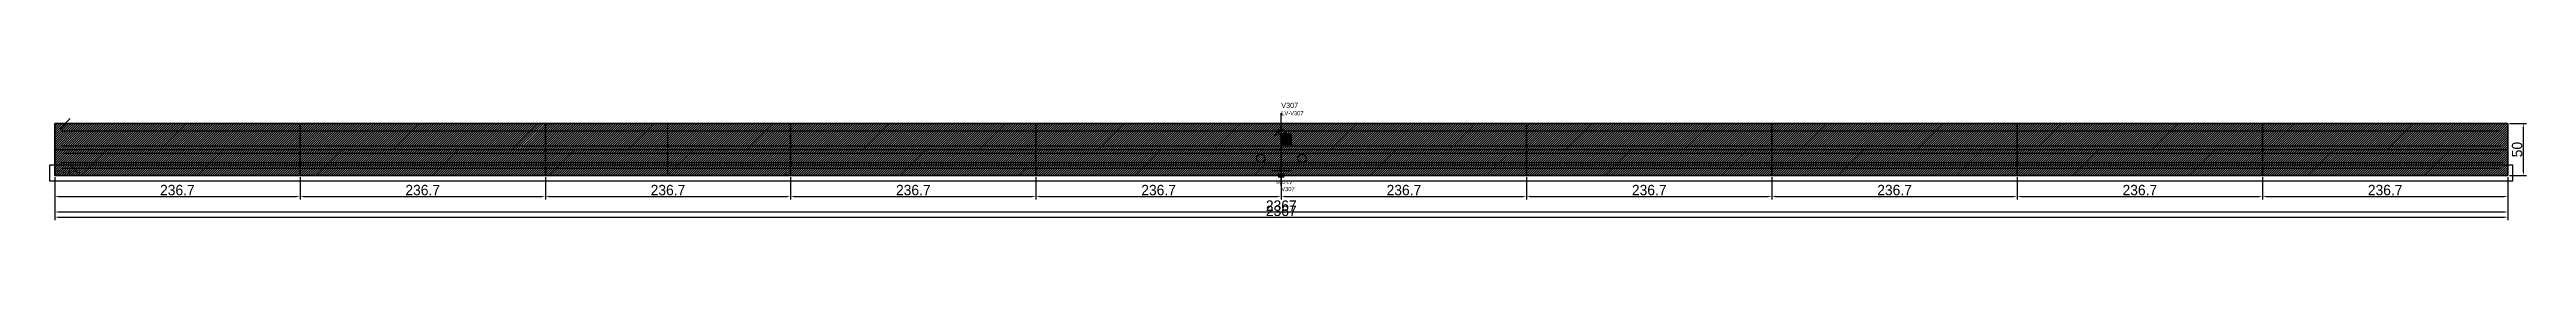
# Model space of a CAD drawing. Header units: metres. Extents: x 12791 to 15181, y 13116 to 13229.
import ezdxf

# ---------------------------------------------------------------- set-up
doc = ezdxf.new("R2010")
doc.units = ezdxf.units.M
for name, color, linetype in [('BARRA DE ANCORAGEM', 251, 'CONTINUOUS'), ('barrote', 251, 'CONTINUOUS'), ('CONCRETO', 251, 'CONTINUOUS'), ('COTA', 241, 'CONTINUOUS'), ('cotas', 241, 'CONTINUOUS'), ('Demarcação 1', 251, 'CONTINUOUS'), ('Demarcação 2', 254, 'CONTINUOUS'), ('Hachura', 251, 'CONTINUOUS'), ('HACHURA MADEIRAS', 1, 'CONTINUOUS'), ('Laje_Perimetro', 7, 'CONTINUOUS'), ('material do compensado', 7, 'CONTINUOUS'), ('NOMENCLATURA', 7, 'CONTINUOUS'), ('Painéis', 200, 'CONTINUOUS'), ('PONTALETE', 7, 'CONTINUOUS'), ('presilha', 1, 'CONTINUOUS'), ('Reaproveitamento', 251, 'CONTINUOUS'), ('SARR_3.5x7', 81, 'CONTINUOUS'), ('SCO-___-LAJ', 2, 'CONTINUOUS'), ('TENSOR', 3, 'CONTINUOUS'), ('texto', 7, 'CONTINUOUS'), ('Texto Qtd Sarr', 242, 'CONTINUOUS')]:
    doc.layers.add(name, color=color, linetype=linetype)
doc.styles.add('STR_STANDARD', font='arial.ttf')
doc.dimstyles.new('EZ DXF', dxfattribs={"dimtxt": 10, "dimasz": 3.5, "dimexe": 3, "dimexo": 1.5, "dimgap": 1, "dimtad": 1, "dimdec": 1, "dimdsep": 46, "dimcen": 2.5, "dimazin": 3, "dimtfac": 1, "dimtmove": 0, "dimatfit": 3})

msp = doc.modelspace()

# ---------------------------------------------------------------- hatches: boundary and pattern name
at = {"layer": 'Hachura'}
h = msp.add_hatch(color=3, dxfattribs=at)
h.dxf.hatch_style = 1
h.paths.add_polyline_path([(12795.5914, 13158.9905), (13032.2914, 13158.9905), (13032.2914, 13208.9905), (12795.5914, 13208.9905)])
h = msp.add_hatch(dxfattribs=at)
h.set_pattern_fill('ANSI31', scale=0.5)
h.paths.add_polyline_path([(12795.5914, 13158.9905), (13032.2914, 13158.9905), (13032.2914, 13208.9905), (12795.5914, 13208.9905)])
h = msp.add_hatch(color=3, dxfattribs=at)
h.dxf.hatch_style = 1
h.paths.add_polyline_path([(12795.5914, 13158.9905), (13032.2914, 13158.9905), (13032.2914, 13208.9905), (12795.5914, 13208.9905)])
h = msp.add_hatch(dxfattribs=at)
h.set_pattern_fill('ANSI31', scale=0.5)
h.paths.add_polyline_path([(12795.5914, 13158.9905), (13032.2914, 13158.9905), (13032.2914, 13208.9905), (12795.5914, 13208.9905)])
h = msp.add_hatch(color=3, dxfattribs=at)
h.dxf.hatch_style = 1
h.paths.add_polyline_path([(13032.2914, 13158.9905), (13268.9914, 13158.9905), (13268.9914, 13208.9905), (13032.2914, 13208.9905)])
h = msp.add_hatch(dxfattribs=at)
h.set_pattern_fill('ANSI31', scale=0.5)
h.paths.add_polyline_path([(13032.2914, 13158.9905), (13268.9914, 13158.9905), (13268.9914, 13208.9905), (13032.2914, 13208.9905)])
h = msp.add_hatch(color=3, dxfattribs=at)
h.dxf.hatch_style = 1
h.paths.add_polyline_path([(13032.2914, 13158.9905), (13268.9914, 13158.9905), (13268.9914, 13208.9905), (13032.2914, 13208.9905)])
h = msp.add_hatch(dxfattribs=at)
h.set_pattern_fill('ANSI31', scale=0.5)
h.paths.add_polyline_path([(13032.2914, 13158.9905), (13268.9914, 13158.9905), (13268.9914, 13208.9905), (13032.2914, 13208.9905)])
h = msp.add_hatch(color=3, dxfattribs=at)
h.dxf.hatch_style = 1
h.paths.add_polyline_path([(13268.9914, 13158.9905), (13505.6914, 13158.9905), (13505.6914, 13208.9905), (13268.9914, 13208.9905)])
h = msp.add_hatch(dxfattribs=at)
h.set_pattern_fill('ANSI31', scale=0.5)
h.paths.add_polyline_path([(13268.9914, 13158.9905), (13505.6914, 13158.9905), (13505.6914, 13208.9905), (13268.9914, 13208.9905)])
h = msp.add_hatch(color=3, dxfattribs=at)
h.dxf.hatch_style = 1
h.paths.add_polyline_path([(13268.9914, 13158.9905), (13505.6914, 13158.9905), (13505.6914, 13208.9905), (13268.9914, 13208.9905)])
h = msp.add_hatch(dxfattribs=at)
h.set_pattern_fill('ANSI31', scale=0.5)
h.paths.add_polyline_path([(13268.9914, 13158.9905), (13505.6914, 13158.9905), (13505.6914, 13208.9905), (13268.9914, 13208.9905)])
h = msp.add_hatch(color=3, dxfattribs=at)
h.dxf.hatch_style = 1
h.paths.add_polyline_path([(13505.6914, 13158.9905), (13742.3914, 13158.9905), (13742.3914, 13208.9905), (13505.6914, 13208.9905)])
h = msp.add_hatch(dxfattribs=at)
h.set_pattern_fill('ANSI31', scale=0.5)
h.paths.add_polyline_path([(13505.6914, 13158.9905), (13742.3914, 13158.9905), (13742.3914, 13208.9905), (13505.6914, 13208.9905)])
h = msp.add_hatch(color=3, dxfattribs=at)
h.dxf.hatch_style = 1
h.paths.add_polyline_path([(13505.6914, 13158.9905), (13742.3914, 13158.9905), (13742.3914, 13208.9905), (13505.6914, 13208.9905)])
h = msp.add_hatch(dxfattribs=at)
h.set_pattern_fill('ANSI31', scale=0.5)
h.paths.add_polyline_path([(13505.6914, 13158.9905), (13742.3914, 13158.9905), (13742.3914, 13208.9905), (13505.6914, 13208.9905)])
h = msp.add_hatch(color=3, dxfattribs=at)
h.dxf.hatch_style = 1
h.paths.add_polyline_path([(13742.3914, 13158.9905), (13979.0914, 13158.9905), (13979.0914, 13208.9905), (13742.3914, 13208.9905)])
h = msp.add_hatch(dxfattribs=at)
h.set_pattern_fill('ANSI31', scale=0.5)
h.paths.add_polyline_path([(13742.3914, 13158.9905), (13979.0914, 13158.9905), (13979.0914, 13208.9905), (13742.3914, 13208.9905)])
h = msp.add_hatch(color=3, dxfattribs=at)
h.dxf.hatch_style = 1
h.paths.add_polyline_path([(13742.3914, 13158.9905), (13979.0914, 13158.9905), (13979.0914, 13208.9905), (13742.3914, 13208.9905)])
h = msp.add_hatch(dxfattribs=at)
h.set_pattern_fill('ANSI31', scale=0.5)
h.paths.add_polyline_path([(13742.3914, 13158.9905), (13979.0914, 13158.9905), (13979.0914, 13208.9905), (13742.3914, 13208.9905)])
h = msp.add_hatch(color=3, dxfattribs=at)
h.dxf.hatch_style = 1
h.paths.add_polyline_path([(13979.0914, 13158.9905), (14215.7914, 13158.9905), (14215.7914, 13208.9905), (13979.0914, 13208.9905)])
h = msp.add_hatch(dxfattribs=at)
h.set_pattern_fill('ANSI31', scale=0.5)
h.paths.add_polyline_path([(13979.0914, 13158.9905), (14215.7914, 13158.9905), (14215.7914, 13208.9905), (13979.0914, 13208.9905)])
h = msp.add_hatch(color=3, dxfattribs=at)
h.dxf.hatch_style = 1
h.paths.add_polyline_path([(13979.0914, 13158.9905), (14215.7914, 13158.9905), (14215.7914, 13208.9905), (13979.0914, 13208.9905)])
h = msp.add_hatch(dxfattribs=at)
h.set_pattern_fill('ANSI31', scale=0.5)
h.paths.add_polyline_path([(13979.0914, 13158.9905), (14215.7914, 13158.9905), (14215.7914, 13208.9905), (13979.0914, 13208.9905)])
h = msp.add_hatch(color=3, dxfattribs=at)
h.dxf.hatch_style = 1
h.paths.add_polyline_path([(14215.7914, 13158.9905), (14452.4914, 13158.9905), (14452.4914, 13208.9905), (14215.7914, 13208.9905)])
h = msp.add_hatch(dxfattribs=at)
h.set_pattern_fill('ANSI31', scale=0.5)
h.paths.add_polyline_path([(14215.7914, 13158.9905), (14452.4914, 13158.9905), (14452.4914, 13208.9905), (14215.7914, 13208.9905)])
h = msp.add_hatch(color=3, dxfattribs=at)
h.dxf.hatch_style = 1
h.paths.add_polyline_path([(14215.7914, 13158.9905), (14452.4914, 13158.9905), (14452.4914, 13208.9905), (14215.7914, 13208.9905)])
h = msp.add_hatch(dxfattribs=at)
h.set_pattern_fill('ANSI31', scale=0.5)
h.paths.add_polyline_path([(14215.7914, 13158.9905), (14452.4914, 13158.9905), (14452.4914, 13208.9905), (14215.7914, 13208.9905)])
h = msp.add_hatch(color=3, dxfattribs=at)
h.dxf.hatch_style = 1
h.paths.add_polyline_path([(14452.4914, 13158.9905), (14689.1914, 13158.9905), (14689.1914, 13208.9905), (14452.4914, 13208.9905)])
h = msp.add_hatch(dxfattribs=at)
h.set_pattern_fill('ANSI31', scale=0.5)
h.paths.add_polyline_path([(14452.4914, 13158.9905), (14689.1914, 13158.9905), (14689.1914, 13208.9905), (14452.4914, 13208.9905)])
h = msp.add_hatch(color=3, dxfattribs=at)
h.dxf.hatch_style = 1
h.paths.add_polyline_path([(14452.4914, 13158.9905), (14689.1914, 13158.9905), (14689.1914, 13208.9905), (14452.4914, 13208.9905)])
h = msp.add_hatch(dxfattribs=at)
h.set_pattern_fill('ANSI31', scale=0.5)
h.paths.add_polyline_path([(14452.4914, 13158.9905), (14689.1914, 13158.9905), (14689.1914, 13208.9905), (14452.4914, 13208.9905)])
h = msp.add_hatch(color=3, dxfattribs=at)
h.dxf.hatch_style = 1
h.paths.add_polyline_path([(14689.1914, 13158.9905), (14925.8914, 13158.9905), (14925.8914, 13208.9905), (14689.1914, 13208.9905)])
h = msp.add_hatch(dxfattribs=at)
h.set_pattern_fill('ANSI31', scale=0.5)
h.paths.add_polyline_path([(14689.1914, 13158.9905), (14925.8914, 13158.9905), (14925.8914, 13208.9905), (14689.1914, 13208.9905)])
h = msp.add_hatch(color=3, dxfattribs=at)
h.dxf.hatch_style = 1
h.paths.add_polyline_path([(14689.1914, 13158.9905), (14925.8914, 13158.9905), (14925.8914, 13208.9905), (14689.1914, 13208.9905)])
h = msp.add_hatch(dxfattribs=at)
h.set_pattern_fill('ANSI31', scale=0.5)
h.paths.add_polyline_path([(14689.1914, 13158.9905), (14925.8914, 13158.9905), (14925.8914, 13208.9905), (14689.1914, 13208.9905)])
h = msp.add_hatch(color=3, dxfattribs=at)
h.dxf.hatch_style = 1
h.paths.add_polyline_path([(14925.8914, 13158.9905), (15162.5914, 13158.9905), (15162.5914, 13208.9905), (14925.8914, 13208.9905)])
h = msp.add_hatch(dxfattribs=at)
h.set_pattern_fill('ANSI31', scale=0.5)
h.paths.add_polyline_path([(14925.8914, 13158.9905), (15162.5914, 13158.9905), (15162.5914, 13208.9905), (14925.8914, 13208.9905)])
h = msp.add_hatch(color=3, dxfattribs=at)
h.dxf.hatch_style = 1
h.paths.add_polyline_path([(14925.8914, 13158.9905), (15162.5914, 13158.9905), (15162.5914, 13208.9905), (14925.8914, 13208.9905)])
h = msp.add_hatch(dxfattribs=at)
h.set_pattern_fill('ANSI31', scale=0.5)
h.paths.add_polyline_path([(14925.8914, 13158.9905), (15162.5914, 13158.9905), (15162.5914, 13208.9905), (14925.8914, 13208.9905)])
at = {"layer": 'HACHURA MADEIRAS'}
h = msp.add_hatch(dxfattribs=at)
h.set_pattern_fill('ANSI31', scale=2)
h.paths.add_polyline_path([(12797.5914, 13160.9905), (12807.5914, 13160.9905), (12807.5914, 13170.9905), (12797.5914, 13170.9905)])
h = msp.add_hatch(dxfattribs=at)
h.set_pattern_fill('ANSI31', scale=2)
h.paths.add_polyline_path([(12797.5914, 13160.9905), (12807.5914, 13160.9905), (12807.5914, 13170.9905), (12797.5914, 13170.9905)])
at = {"layer": 'material do compensado'}
h = msp.add_hatch(dxfattribs=at)
h.set_pattern_fill('ANSI37', scale=2)
h.paths.add_polyline_path([(12808.5914, 13160.9905), (12817.5914, 13160.9905), (12817.5914, 13168.9905), (12808.5914, 13168.9905)])
h = msp.add_hatch(dxfattribs=at)
h.set_pattern_fill('ANSI37', scale=2)
h.paths.add_polyline_path([(12808.5914, 13160.9905), (12817.5914, 13160.9905), (12817.5914, 13168.9905), (12808.5914, 13168.9905)])
at = {"layer": 'Reaproveitamento'}
h = msp.add_hatch(dxfattribs=at)
h.set_pattern_fill('SOLID')
h.paths.add_polyline_path([(13979.0914, 13188.9905), (13989.0914, 13188.9905), (13989.0914, 13198.9905), (13979.0914, 13198.9905)])
h = msp.add_hatch(dxfattribs=at)
h.set_pattern_fill('SOLID')
h.paths.add_polyline_path([(13979.0914, 13188.9905), (13989.0914, 13188.9905), (13989.0914, 13198.9905), (13979.0914, 13198.9905)])

# ---------------------------------------------------------------- linework, layer by layer
at = {"layer": 'BARRA DE ANCORAGEM'}
msp.add_line((12800.5914, 13203.9905), (12810.5914, 13213.9905), dxfattribs=at)
msp.add_line((12800.5914, 13203.9905), (12810.5914, 13213.9905), dxfattribs=at)
at = {"layer": 'barrote'}
msp.add_line((12800.5914, 13171.4905), (15157.5914, 13171.4905), dxfattribs=at)
msp.add_line((12800.5914, 13171.4905), (15157.5914, 13171.4905), dxfattribs=at)
at = {"layer": 'CONCRETO'}
msp.add_solid([(13976.0914, 13160.9905), (13982.0914, 13160.9905), (13976.0914, 13156.9905), (13982.0914, 13156.9905)], dxfattribs=at)
msp.add_solid([(13976.0914, 13160.9905), (13982.0914, 13160.9905), (13976.0914, 13156.9905), (13982.0914, 13156.9905)], dxfattribs=at)
at = {"layer": 'Demarcação 1'}
msp.add_line((12795.5914, 13183.9905), (15162.5914, 13183.9905), dxfattribs=at)
msp.add_line((12795.5914, 13183.9905), (15162.5914, 13183.9905), dxfattribs=at)
at = {"layer": 'Demarcação 2'}
msp.add_line((13387.3414, 13158.9905), (13387.3414, 13208.9905), dxfattribs=at)
msp.add_line((13387.3414, 13158.9905), (13387.3414, 13208.9905), dxfattribs=at)
at = {"layer": 'Laje_Perimetro'}
msp.add_lwpolyline([(12790.5914, 13153.9905), (15167.5914, 13153.9905), (15167.5914, 13168.9905), (12790.5914, 13168.9905)], close=True, dxfattribs=at)
msp.add_lwpolyline([(12790.5914, 13153.9905), (15167.5914, 13153.9905), (15167.5914, 13168.9905), (12790.5914, 13168.9905)], close=True, dxfattribs=at)
at = {"layer": 'Painéis'}
for points in [[(12795.5914, 13158.9905), (12795.5914, 13208.9905)], [(12795.5914, 13158.9905), (13032.2914, 13158.9905), (13032.2914, 13208.9905), (12795.5914, 13208.9905)], [(12795.5914, 13208.9905), (15162.5914, 13208.9905)], [(12795.5914, 13158.9905), (12795.5914, 13208.9905)], [(12795.5914, 13158.9905), (13032.2914, 13158.9905), (13032.2914, 13208.9905), (12795.5914, 13208.9905)], [(12795.5914, 13208.9905), (15162.5914, 13208.9905)], [(13032.2914, 13158.9905), (13032.2914, 13208.9905)], [(13032.2914, 13158.9905), (13268.9914, 13158.9905), (13268.9914, 13208.9905), (13032.2914, 13208.9905)], [(13032.2914, 13158.9905), (13032.2914, 13208.9905)], [(13032.2914, 13158.9905), (13268.9914, 13158.9905), (13268.9914, 13208.9905), (13032.2914, 13208.9905)], [(13268.9914, 13158.9905), (13268.9914, 13208.9905)], [(13268.9914, 13158.9905), (13505.6914, 13158.9905), (13505.6914, 13208.9905), (13268.9914, 13208.9905)], [(13268.9914, 13158.9905), (13268.9914, 13208.9905)], [(13268.9914, 13158.9905), (13505.6914, 13158.9905), (13505.6914, 13208.9905), (13268.9914, 13208.9905)], [(13505.6914, 13158.9905), (13505.6914, 13208.9905)], [(13505.6914, 13158.9905), (13742.3914, 13158.9905), (13742.3914, 13208.9905), (13505.6914, 13208.9905)], [(13505.6914, 13158.9905), (13505.6914, 13208.9905)], [(13505.6914, 13158.9905), (13742.3914, 13158.9905), (13742.3914, 13208.9905), (13505.6914, 13208.9905)], [(13742.3914, 13158.9905), (13742.3914, 13208.9905)], [(13742.3914, 13158.9905), (13979.0914, 13158.9905), (13979.0914, 13208.9905), (13742.3914, 13208.9905)], [(13742.3914, 13158.9905), (13742.3914, 13208.9905)], [(13742.3914, 13158.9905), (13979.0914, 13158.9905), (13979.0914, 13208.9905), (13742.3914, 13208.9905)], [(13979.0914, 13158.9905), (13979.0914, 13208.9905)], [(13979.0914, 13158.9905), (14215.7914, 13158.9905), (14215.7914, 13208.9905), (13979.0914, 13208.9905)], [(13979.0914, 13158.9905), (13979.0914, 13208.9905)], [(13979.0914, 13158.9905), (14215.7914, 13158.9905), (14215.7914, 13208.9905), (13979.0914, 13208.9905)], [(14215.7914, 13158.9905), (14215.7914, 13208.9905)], [(14215.7914, 13158.9905), (14452.4914, 13158.9905), (14452.4914, 13208.9905), (14215.7914, 13208.9905)], [(14215.7914, 13158.9905), (14215.7914, 13208.9905)], [(14215.7914, 13158.9905), (14452.4914, 13158.9905), (14452.4914, 13208.9905), (14215.7914, 13208.9905)], [(14452.4914, 13158.9905), (14452.4914, 13208.9905)], [(14452.4914, 13158.9905), (14689.1914, 13158.9905), (14689.1914, 13208.9905), (14452.4914, 13208.9905)], [(14452.4914, 13158.9905), (14452.4914, 13208.9905)], [(14452.4914, 13158.9905), (14689.1914, 13158.9905), (14689.1914, 13208.9905), (14452.4914, 13208.9905)], [(14689.1914, 13158.9905), (14689.1914, 13208.9905)], [(14689.1914, 13158.9905), (14925.8914, 13158.9905), (14925.8914, 13208.9905), (14689.1914, 13208.9905)], [(14689.1914, 13158.9905), (14689.1914, 13208.9905)], [(14689.1914, 13158.9905), (14925.8914, 13158.9905), (14925.8914, 13208.9905), (14689.1914, 13208.9905)], [(14925.8914, 13158.9905), (14925.8914, 13208.9905)], [(14925.8914, 13158.9905), (15162.5914, 13158.9905), (15162.5914, 13208.9905), (14925.8914, 13208.9905)], [(14925.8914, 13158.9905), (14925.8914, 13208.9905)], [(14925.8914, 13158.9905), (15162.5914, 13158.9905), (15162.5914, 13208.9905), (14925.8914, 13208.9905)], [(15162.5914, 13158.9905), (15162.5914, 13208.9905)], [(15162.5914, 13158.9905), (15162.5914, 13208.9905)], [(12795.5914, 13158.9905), (15162.5914, 13158.9905)], [(12795.5914, 13158.9905), (15162.5914, 13158.9905)]]:
    msp.add_lwpolyline(points, close=True, dxfattribs=at)
msp.add_arc((13979.0914, 13196.4905), 6, 0, 180, dxfattribs=at)
msp.add_arc((13979.0914, 13196.4905), 6, 0, 180, dxfattribs=at)
at = {"layer": 'PONTALETE'}
msp.add_line((13979.0914, 13148.9905), (13979.0914, 13218.9905), dxfattribs=at)
msp.add_line((13979.0914, 13148.9905), (13979.0914, 13218.9905), dxfattribs=at)
at = {"layer": 'presilha'}
for centre, radius in [((13979.0914, 13200.9905), 3), ((13979.0914, 13200.9905), 3), ((13959.0914, 13175.6572), 4), ((13959.0914, 13175.6572), 4), ((13999.0914, 13175.6572), 4), ((13999.0914, 13175.6572), 4)]:
    msp.add_circle(centre, radius, dxfattribs=at)
at = {"layer": 'SARR_3.5x7'}
for p, q in [((12802.5914, 13201.9905), (13032.2914, 13201.9905)), ((12802.5914, 13201.9905), (13032.2914, 13201.9905)), ((13032.2914, 13201.9905), (13268.9914, 13201.9905)), ((13032.2914, 13201.9905), (13268.9914, 13201.9905)), ((13268.9914, 13201.9905), (13505.6914, 13201.9905)), ((13268.9914, 13201.9905), (13505.6914, 13201.9905)), ((13505.6914, 13201.9905), (13742.3914, 13201.9905)), ((13505.6914, 13201.9905), (13742.3914, 13201.9905)), ((13742.3914, 13201.9905), (13979.0914, 13201.9905)), ((13742.3914, 13201.9905), (13979.0914, 13201.9905)), ((13979.0914, 13201.9905), (14215.7914, 13201.9905)), ((13979.0914, 13201.9905), (14215.7914, 13201.9905)), ((14215.7914, 13201.9905), (14452.4914, 13201.9905)), ((14215.7914, 13201.9905), (14452.4914, 13201.9905)), ((14452.4914, 13201.9905), (14689.1914, 13201.9905)), ((14452.4914, 13201.9905), (14689.1914, 13201.9905)), ((14689.1914, 13201.9905), (14925.8914, 13201.9905)), ((14689.1914, 13201.9905), (14925.8914, 13201.9905)), ((14925.8914, 13201.9905), (15155.5914, 13201.9905)), ((14925.8914, 13201.9905), (15155.5914, 13201.9905)), ((12802.5914, 13187.4905), (13032.2914, 13187.4905)), ((12802.5914, 13187.4905), (13032.2914, 13187.4905)), ((12802.5914, 13180.4905), (13032.2914, 13180.4905)), ((12802.5914, 13180.4905), (13032.2914, 13180.4905)), ((13032.2914, 13187.4905), (13268.9914, 13187.4905)), ((13032.2914, 13187.4905), (13268.9914, 13187.4905)), ((13032.2914, 13180.4905), (13268.9914, 13180.4905)), ((13032.2914, 13180.4905), (13268.9914, 13180.4905)), ((13268.9914, 13187.4905), (13505.6914, 13187.4905)), ((13268.9914, 13187.4905), (13505.6914, 13187.4905)), ((13268.9914, 13180.4905), (13505.6914, 13180.4905)), ((13268.9914, 13180.4905), (13505.6914, 13180.4905)), ((13505.6914, 13187.4905), (13742.3914, 13187.4905)), ((13505.6914, 13187.4905), (13742.3914, 13187.4905)), ((13505.6914, 13180.4905), (13742.3914, 13180.4905)), ((13505.6914, 13180.4905), (13742.3914, 13180.4905)), ((13742.3914, 13187.4905), (13979.0914, 13187.4905)), ((13742.3914, 13187.4905), (13979.0914, 13187.4905)), ((13742.3914, 13180.4905), (13979.0914, 13180.4905)), ((13742.3914, 13180.4905), (13979.0914, 13180.4905)), ((13979.0914, 13187.4905), (14215.7914, 13187.4905)), ((13979.0914, 13187.4905), (14215.7914, 13187.4905)), ((13979.0914, 13180.4905), (14215.7914, 13180.4905)), ((13979.0914, 13180.4905), (14215.7914, 13180.4905)), ((14215.7914, 13187.4905), (14452.4914, 13187.4905)), ((14215.7914, 13187.4905), (14452.4914, 13187.4905)), ((14215.7914, 13180.4905), (14452.4914, 13180.4905)), ((14215.7914, 13180.4905), (14452.4914, 13180.4905)), ((14452.4914, 13187.4905), (14689.1914, 13187.4905)), ((14452.4914, 13187.4905), (14689.1914, 13187.4905)), ((14452.4914, 13180.4905), (14689.1914, 13180.4905)), ((14452.4914, 13180.4905), (14689.1914, 13180.4905)), ((14689.1914, 13187.4905), (14925.8914, 13187.4905)), ((14689.1914, 13187.4905), (14925.8914, 13187.4905)), ((14689.1914, 13180.4905), (14925.8914, 13180.4905)), ((14689.1914, 13180.4905), (14925.8914, 13180.4905)), ((14925.8914, 13187.4905), (15155.5914, 13187.4905)), ((14925.8914, 13187.4905), (15155.5914, 13187.4905)), ((14925.8914, 13180.4905), (15155.5914, 13180.4905)), ((14925.8914, 13180.4905), (15155.5914, 13180.4905)), ((12802.5914, 13165.9905), (13032.2914, 13165.9905)), ((12802.5914, 13165.9905), (13032.2914, 13165.9905)), ((13032.2914, 13165.9905), (13268.9914, 13165.9905)), ((13032.2914, 13165.9905), (13268.9914, 13165.9905)), ((13268.9914, 13165.9905), (13505.6914, 13165.9905)), ((13268.9914, 13165.9905), (13505.6914, 13165.9905)), ((13505.6914, 13165.9905), (13742.3914, 13165.9905)), ((13505.6914, 13165.9905), (13742.3914, 13165.9905)), ((13742.3914, 13165.9905), (13979.0914, 13165.9905)), ((13742.3914, 13165.9905), (13979.0914, 13165.9905)), ((13979.0914, 13165.9905), (14215.7914, 13165.9905)), ((13979.0914, 13165.9905), (14215.7914, 13165.9905)), ((14215.7914, 13165.9905), (14452.4914, 13165.9905)), ((14215.7914, 13165.9905), (14452.4914, 13165.9905)), ((14452.4914, 13165.9905), (14689.1914, 13165.9905)), ((14452.4914, 13165.9905), (14689.1914, 13165.9905)), ((14689.1914, 13165.9905), (14925.8914, 13165.9905)), ((14689.1914, 13165.9905), (14925.8914, 13165.9905)), ((14925.8914, 13165.9905), (15155.5914, 13165.9905)), ((14925.8914, 13165.9905), (15155.5914, 13165.9905))]:
    msp.add_line(p, q, dxfattribs=at)
at = {"layer": 'TENSOR'}
msp.add_line((13969.0914, 13163.9905), (13989.0914, 13163.9905), dxfattribs=at)
msp.add_line((13969.0914, 13163.9905), (13989.0914, 13163.9905), dxfattribs=at)

# ---------------------------------------------------------------- texts
at = {"layer": 'NOMENCLATURA', "style": 'STR_STANDARD'}
msp.add_text('V307', height=5, dxfattribs=at).set_placement((13979.0914, 13223.9905))
msp.add_text('V307', height=5, dxfattribs=at).set_placement((13979.0914, 13223.9905))
at = {"layer": 'NOMENCLATURA', "insert": (13979.0914, 13220.9905), "char_height": 4, "attachment_point": 1}
msp.add_mtext('LV-V307', dxfattribs=at)
msp.add_mtext('LV-V307', dxfattribs=at)
at = {"layer": 'SCO-___-LAJ'}
msp.add_text('SCO-LV', height=3, dxfattribs=at).set_placement((13974.0914, 13150.9905))
msp.add_text('SCO-LV', height=3, dxfattribs=at).set_placement((13974.0914, 13150.9905))
at = {"layer": 'texto'}
msp.add_text('V307', height=4, dxfattribs=at).set_placement((13979.0914, 13143.9905))
msp.add_text('V307', height=4, dxfattribs=at).set_placement((13979.0914, 13143.9905))
at = {"layer": 'Texto Qtd Sarr'}
msp.add_text('QTD: AUTO', height=3, dxfattribs=at).set_placement((12797.5914, 13160.9905))
msp.add_text('QTD: AUTO', height=3, dxfattribs=at).set_placement((12797.5914, 13160.9905))

# ---------------------------------------------------------------- dimensions: what is measured, and where the dimension line sits
at = {"layer": 'COTA', "color": 1}
msp.add_linear_dim(base=(15177.5914, 13158.9905), p1=(15162.5914, 13158.9905), p2=(15162.5914, 13208.9905), angle=90, dimstyle='EZ DXF', dxfattribs=at).render()
msp.add_linear_dim(base=(15177.5914, 13158.9905), p1=(15162.5914, 13158.9905), p2=(15162.5914, 13208.9905), angle=90, dimstyle='EZ DXF', dxfattribs=at).render()
for base, p1, p2 in [((12795.5914, 13138.9905), (12795.5914, 13158.9905), (13032.2914, 13158.9905)), ((12795.5914, 13118.9905), (12795.5914, 13158.9905), (15162.5914, 13158.9905)), ((12795.5914, 13138.9905), (12795.5914, 13158.9905), (13032.2914, 13158.9905)), ((12795.5914, 13118.9905), (12795.5914, 13158.9905), (15162.5914, 13158.9905)), ((13032.2914, 13138.9905), (13032.2914, 13158.9905), (13268.9914, 13158.9905)), ((13032.2914, 13138.9905), (13032.2914, 13158.9905), (13268.9914, 13158.9905)), ((13268.9914, 13138.9905), (13268.9914, 13158.9905), (13505.6914, 13158.9905)), ((13268.9914, 13138.9905), (13268.9914, 13158.9905), (13505.6914, 13158.9905)), ((13505.6914, 13138.9905), (13505.6914, 13158.9905), (13742.3914, 13158.9905)), ((13505.6914, 13138.9905), (13505.6914, 13158.9905), (13742.3914, 13158.9905)), ((13742.3914, 13138.9905), (13742.3914, 13158.9905), (13979.0914, 13158.9905)), ((13742.3914, 13138.9905), (13742.3914, 13158.9905), (13979.0914, 13158.9905)), ((13979.0914, 13138.9905), (13979.0914, 13158.9905), (14215.7914, 13158.9905)), ((13979.0914, 13138.9905), (13979.0914, 13158.9905), (14215.7914, 13158.9905)), ((14215.7914, 13138.9905), (14215.7914, 13158.9905), (14452.4914, 13158.9905)), ((14215.7914, 13138.9905), (14215.7914, 13158.9905), (14452.4914, 13158.9905)), ((14452.4914, 13138.9905), (14452.4914, 13158.9905), (14689.1914, 13158.9905)), ((14452.4914, 13138.9905), (14452.4914, 13158.9905), (14689.1914, 13158.9905)), ((14689.1914, 13138.9905), (14689.1914, 13158.9905), (14925.8914, 13158.9905)), ((14689.1914, 13138.9905), (14689.1914, 13158.9905), (14925.8914, 13158.9905)), ((14925.8914, 13138.9905), (14925.8914, 13158.9905), (15162.5914, 13158.9905)), ((14925.8914, 13138.9905), (14925.8914, 13158.9905), (15162.5914, 13158.9905))]:
    msp.add_linear_dim(base=base, p1=p1, p2=p2, dimstyle='EZ DXF', dxfattribs=at).render()
at = {"layer": 'cotas'}
msp.add_linear_dim(base=(12795.5914, 13123.9905), p1=(12795.5914, 13138.9905), p2=(15162.5914, 13138.9905), dimstyle='EZ DXF', dxfattribs=at).render()
msp.add_linear_dim(base=(12795.5914, 13123.9905), p1=(12795.5914, 13138.9905), p2=(15162.5914, 13138.9905), dimstyle='EZ DXF', dxfattribs=at).render()

doc.saveas('drawing.dxf')
